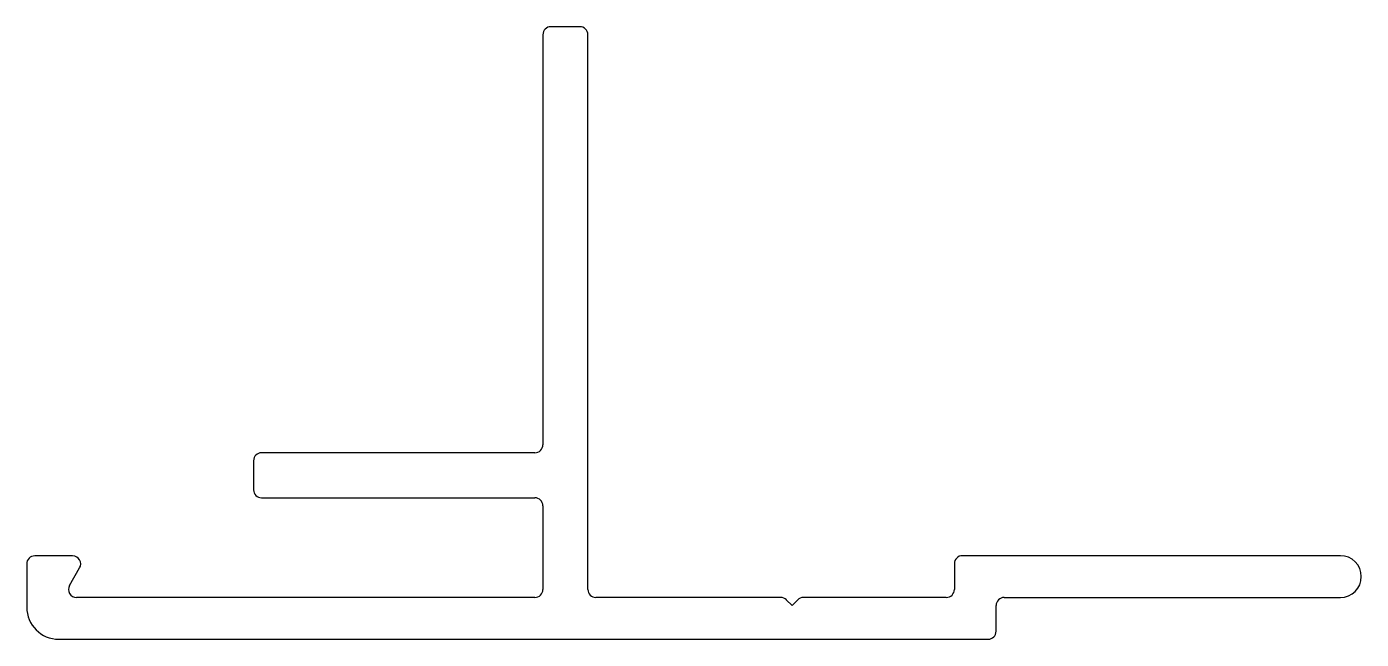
# Model space of a CAD drawing. Header units: inches. Extents: x -22.7 to 18.8, y 0.5 to 19.6.
import ezdxf

# ---------------------------------------------------------------- set-up
doc = ezdxf.new("R2010")
doc.units = ezdxf.units.IN
doc.header["$MEASUREMENT"] = 0
doc.layers.add('BEAD', color=152, linetype='Continuous')

msp = doc.modelspace()

# ---------------------------------------------------------------- linework, layer by layer
at = {"layer": 'BEAD', "color": 7, "linetype": 'Continuous', "lineweight": -2}
for p, q in [((-5.523, 19.583), (-6.423, 19.583)), ((-6.673, 19.333), (-6.673, 6.584)), ((-5.273, 2.083), (-5.273, 19.333)), ((-6.923, 6.334), (-15.423, 6.334)), ((-15.673, 6.084), (-15.673, 5.184)), ((-15.423, 4.934), (-6.923, 4.934)), ((-6.673, 4.684), (-6.673, 2.083)), ((-21.301, 3.125), (-22.481, 3.125)), ((18.137, 3.133), (6.377, 3.133)), ((-22.731, 2.875), (-22.731, 1.533)), ((-21.397, 2.208), (-21.084, 2.75)), ((6.127, 2.883), (6.127, 2.083)), ((-6.923, 1.833), (-21.181, 1.833)), ((0.724, 1.833), (-5.023, 1.833)), ((1.077, 1.583), (0.9, 1.76)), ((1.254, 1.76), (1.077, 1.583)), ((5.877, 1.833), (1.431, 1.833)), ((7.677, 1.833), (18.137, 1.833)), ((7.427, 0.783), (7.427, 1.583)), ((-21.731, 0.533), (7.177, 0.533))]:
    msp.add_line(p, q, dxfattribs=at)
for centre, radius, start, end in [((-6.423, 19.333), 0.25, 90, 180), ((-5.523, 19.333), 0.25, 0, 90), ((-15.423, 6.084), 0.25, 90, 180), ((-6.923, 6.584), 0.25, 270, 0), ((-15.423, 5.184), 0.25, 180, 270), ((-6.923, 4.684), 0.25, 0, 90), ((-22.481, 2.875), 0.25, 90, 180), ((-21.301, 2.875), 0.25, 330, 90), ((6.377, 2.883), 0.25, 90, 180), ((18.137, 2.483), 0.65, 270, 90), ((-21.181, 2.083), 0.25, 150, 270), ((-6.923, 2.083), 0.25, 270, 0), ((-5.023, 2.083), 0.25, 180, 270), ((5.877, 2.083), 0.25, 270, 0), ((0.724, 1.583), 0.25, 45, 90), ((1.431, 1.583), 0.25, 90, 135), ((7.677, 1.583), 0.25, 90, 180), ((-21.731, 1.533), 1, 180, 270), ((7.177, 0.783), 0.25, 270, 0)]:
    msp.add_arc(centre, radius, start, end, dxfattribs=at)

doc.saveas('drawing.dxf')
